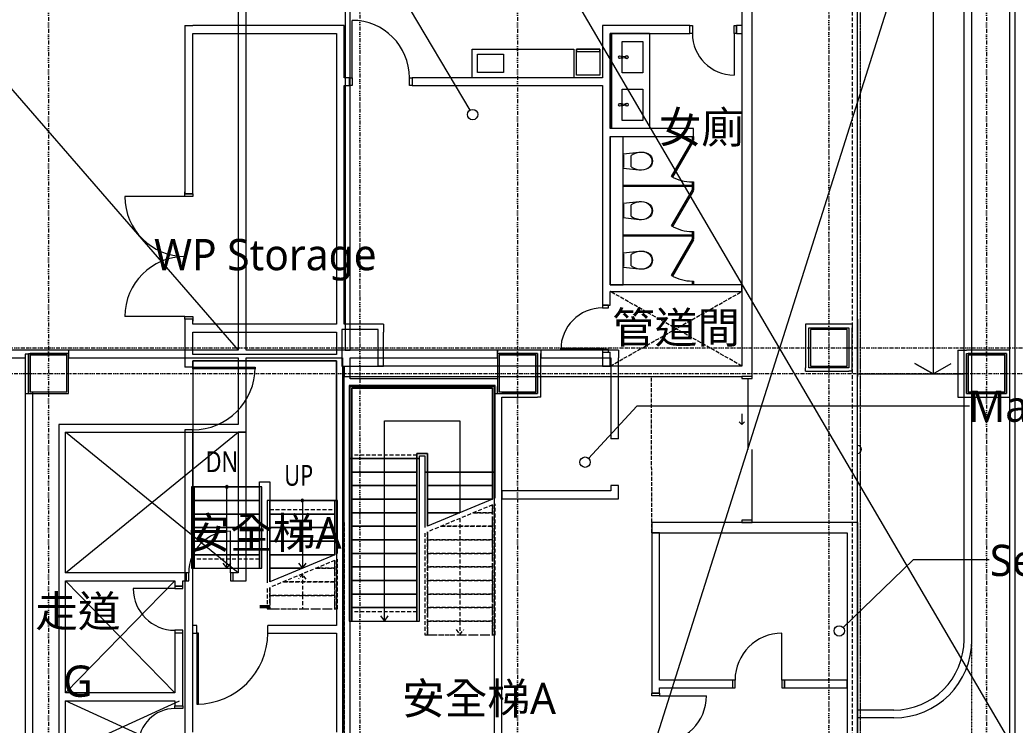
# Model space of a CAD drawing. Extents: x -168053 to 290600, y -560063 to 131745.
# Drawn here: x 243050 to 262150, y 68258 to 81783 of the extents above; entities that cross this region are included whole.
import ezdxf
from ezdxf.enums import TextEntityAlignment as Align

# ---------------------------------------------------------------- set-up
doc = ezdxf.new("R2010")
doc.units = 0
doc.header["$LTSCALE"] = 250
for name, pattern in [('H12PL1$0$DOTK1', [0.01, 0.005, -0.005]), ('H12PL1$0$HIDDEN', [0.4, 0.3, -0.1]), ('H12PL1$0$HIDDENK1', [0.0334, 0.0167, -0.0167]), ('H12PL1$0$JJP_三點線', [0.9, 0.3, -0.15, 0, -0.15, 0, -0.15, 0, -0.15]), ('H12PL1$0$JJP_虛線(退縮線、投影線、地下室範圍、非屬本工程、圖面分區)', [0.45, 0.3, -0.15]), ('H12PL1$0$虛線', [0.846667, 0.423333, -0.423333]), ('H12PL25$0$JJP_三點線', [0.9, 0.3, -0.15, 0, -0.15, 0, -0.15, 0, -0.15]), ('H12PL25$0$JJP_虛線(退縮線、投影線、地下室範圍、非屬本工程、圖面分區)', [0.45, 0.3, -0.15]), ('H12PL25$0$虛線', [0.846667, 0.423333, -0.423333])]:
    doc.linetypes.add(name, pattern=pattern)
for name, color, linetype in [('H12PL1$0$A-OBJE-2D', 252, 'Continuous'), ('H12PL1$0$A-OBJE-TOIL.3D', 252, 'Continuous'), ('H12PL1$0$A-STRS', 252, 'Continuous'), ('H12PL1$0$A-TEXT', 252, 'Continuous'), ('H12PL1$0$A-WALL-EX', 252, 'Continuous'), ('H12PL1$0$A-WALL-IN', 252, 'Continuous'), ('H12PL1$0$A-ZONE', 252, 'Continuous'), ('H12PL1$0$Door', 252, 'Continuous'), ('H12PL1$0$L10_14_KABE1', 252, 'Continuous'), ('H12PL1$0$L10_14_KAIDAN', 252, 'Continuous'), ('H12PL1$0$L10_14_SITE', 252, 'Continuous'), ('H12PL1$0$L10_14_SUGATA4', 252, 'Continuous'), ('H12PL1$0$L10_14_SUGATAD', 252, 'Continuous'), ('H12PL1$0$S-COL', 252, 'Continuous'), ('H12PL1$0$S-GRID', 252, 'Continuous'), ('H12PL1$0$S-SLAB-SHOW', 252, 'Continuous'), ('H12PL25$0$A-OBJE-2D', 252, 'Continuous'), ('H12PL25$0$A-STRS', 252, 'Continuous'), ('H12PL25$0$A-WALL-EX', 252, 'Continuous'), ('H12PL25$0$A-WALL-IN', 252, 'Continuous'), ('H12PL25$0$A-WINDOW', 252, 'Continuous'), ('H12PL25$0$A-ZONE', 252, 'Continuous'), ('H12PL25$0$Door', 252, 'Continuous'), ('H12PL25$0$S-COL', 252, 'Continuous'), ('H12PL25$0$S-GRID', 252, 'Continuous')]:
    doc.layers.add(name, color=color, linetype=linetype)
doc.styles.add('H12PL1$0$Standard', font='', dxfattribs={"width": 0.8})
doc.styles.add('H12PL25$0$Standard', font='', dxfattribs={"width": 0.8})
doc.styles.get('H12PL1$0$Standard').set_extended_font_data('Microsoft JhengHei')
doc.styles.get('H12PL25$0$Standard').set_extended_font_data('Microsoft JhengHei')

# ---------------------------------------------------------------- blocks, each defined once
blk = doc.blocks.new('H12PL25')
at = {"layer": 'H12PL25$0$A-OBJE-2D', "lineweight": 0}
for p, q in [((234900, 89650), (247240, 75450)), ((262050, 67950), (249390, 89550)), ((262050, 89450), (252865, 60450)), ((243925, 71175), (247240, 73875)), ((247240, 71175), (243925, 73875)), ((243925, 68875), (246025, 71025)), ((246025, 68875), (243925, 71025)), ((243925, 67725), (246110, 68725)), ((246110, 67725), (243925, 68725))]:
    blk.add_line(p, q, dxfattribs=at)
at = {"layer": 'H12PL25$0$A-STRS', "lineweight": 0}
for p, q in [((252170, 74770), (249370, 74770)), ((249370, 74770), (249370, 73370)), ((249420, 73370), (249420, 74720)), ((249420, 74720), (252120, 74720)), ((252120, 74720), (249420, 74720)), ((249420, 74720), (249420, 73437.66)), ((252120, 74720), (249420, 74720)), ((249420, 74720), (249420, 73370)), ((252120, 74720), (252120, 73110)), ((252120, 73110), (252120, 74720)), ((252120, 73110), (252120, 74720)), ((252170, 73110), (252170, 74770)), ((250045, 73370), (250045, 74095)), ((250045, 74095), (251495, 74095)), ((251495, 74095), (251495, 73110)), ((249420, 73370), (249370, 73370)), ((249370, 73370), (249370, 70250)), ((249370, 73370), (249420, 73370)), ((249420, 73437.66), (249420, 73370)), ((249420, 70250), (249420, 73370)), ((249420, 73370), (249420, 70250)), ((249420, 73370), (250670, 73370)), ((249420, 73370), (250670, 73370)), ((249420, 73370), (250670, 73370)), ((250670, 73370), (249420, 73370)), ((249420, 73370), (249420, 73110)), ((249420, 73370), (250670, 73370)), ((250045, 70510), (250045, 73370)), ((250870, 73470), (250670, 73470)), ((250670, 73470), (250670, 73370)), ((250670, 73437.66), (250670, 73470)), ((250670, 73470), (250870, 73470)), ((250670, 73370), (250670, 73470)), ((250670, 73470), (250870, 73470)), ((250670, 73370), (250670, 73437.66)), ((250720, 73370), (250670, 73370)), ((250670, 73370), (250670, 70250)), ((250670, 73370), (250720, 73370)), ((250670, 70250), (250670, 73370)), ((250670, 73110), (250670, 73370)), ((250720, 73370), (250720, 73420)), ((250720, 73420), (250820, 73420)), ((250720, 70250), (250720, 73370)), ((250820, 73420), (250820, 73110)), ((250870, 73110), (250870, 73470)), ((250870, 73470), (250870, 73110)), ((250870, 73470), (250870, 73110)), ((249420, 73110), (250670, 73110)), ((250670, 73110), (249420, 73110)), ((249420, 73110), (249420, 72850)), ((249420, 73110), (250670, 73110)), ((250670, 72850), (250670, 73110)), ((250820, 73110), (250870, 73110)), ((250820, 73110), (250820, 72049.2)), ((250870, 73110), (250820, 73110)), ((250870, 72070), (250870, 73110)), ((250870, 73110), (250870, 72070)), ((252120, 73110), (250870, 73110)), ((252120, 73110), (250870, 73110)), ((250870, 73110), (252120, 73110)), ((252120, 73110), (250870, 73110)), ((250870, 73110), (250870, 72850)), ((251495, 73110), (251495, 72330)), ((252120, 73110), (252170, 73110)), ((252120, 73110), (252120, 72590)), ((252170, 73110), (252120, 73110)), ((252120, 72590), (252120, 73110)), ((252120, 72850), (252120, 73110)), ((252170, 72610.8), (252170, 73110)), ((249420, 72850), (250670, 72850)), ((250670, 72850), (249420, 72850)), ((249420, 72850), (249420, 72590)), ((249420, 72850), (250670, 72850)), ((250670, 72590), (250670, 72850)), ((252120, 72850), (250870, 72850)), ((250870, 72850), (252120, 72850)), ((252120, 72850), (250870, 72850)), ((250870, 72850), (250870, 72590)), ((252120, 72590), (252120, 72850)), ((249420, 72590), (250670, 72590)), ((250670, 72590), (249420, 72590)), ((249420, 72590), (249420, 72330)), ((249420, 72590), (250670, 72590)), ((250670, 72330), (250670, 72590)), ((252120, 72590), (250870, 72590)), ((250870, 72590), (252120, 72590)), ((252120, 72590), (250870, 72590)), ((250870, 72590), (250870, 72330)), ((252120, 72590), (250870, 72070)), ((249420, 72330), (250670, 72330)), ((250670, 72330), (249420, 72330)), ((249420, 72330), (249420, 72070)), ((249420, 72330), (250670, 72330)), ((250670, 72070), (250670, 72330)), ((251495, 72330), (250870, 72330)), ((250870, 72330), (251495, 72330)), ((251495, 72330), (250870, 72330)), ((250870, 72330), (250870, 72070)), ((249420, 72070), (250670, 72070)), ((250670, 72070), (249420, 72070)), ((249420, 72070), (249420, 71810)), ((249420, 72070), (250670, 72070)), ((250670, 71810), (250670, 72070)), ((249420, 71810), (250670, 71810)), ((250670, 71810), (249420, 71810)), ((249420, 71810), (249420, 71550)), ((249420, 71810), (250670, 71810)), ((250670, 71550), (250670, 71810)), ((249420, 71550), (250670, 71550)), ((250670, 71550), (249420, 71550)), ((249420, 71550), (249420, 71290)), ((249420, 71550), (250670, 71550)), ((250670, 71290), (250670, 71550)), ((249420, 71290), (250670, 71290)), ((250670, 71290), (249420, 71290)), ((249420, 71290), (249420, 71030)), ((249420, 71290), (250670, 71290)), ((250670, 71030), (250670, 71290)), ((249420, 71030), (250670, 71030)), ((250670, 71030), (249420, 71030)), ((249420, 71030), (249420, 70770)), ((249420, 71030), (250670, 71030)), ((250670, 70770), (250670, 71030)), ((249420, 70770), (250670, 70770)), ((250670, 70770), (249420, 70770)), ((249420, 70770), (249420, 70510)), ((249420, 70770), (250670, 70770)), ((250670, 70510), (250670, 70770)), ((249420, 70510), (250670, 70510)), ((250670, 70510), (249420, 70510)), ((249420, 70510), (249420, 70250)), ((249420, 70510), (250670, 70510)), ((250045, 70250), (250045, 70510)), ((250670, 70250), (250670, 70510)), ((249970, 70350), (250045, 70250)), ((250045, 70250), (250120, 70350)), ((249370, 70250), (249420, 70250)), ((249420, 70250), (250670, 70250)), ((249420, 70250), (250670, 70250)), ((250670, 70250), (250720, 70250))]:
    blk.add_line(p, q, dxfattribs=at)
at = {"layer": 'H12PL25$0$A-STRS', "linetype": 'H12PL25$0$JJP_虛線(退縮線、投影線、地下室範圍、非屬本工程、圖面分區)', "lineweight": 0}
for p, q in [((250670, 73437.66), (249420, 73437.66)), ((252120, 73110), (250870, 73110)), ((252120, 72481.69), (250870, 71961.69)), ((252120, 72481.69), (252120, 69990)), ((252120, 72330), (252120, 72481.69)), ((252170, 69990), (252170, 72502.49)), ((251495, 72221.69), (251495, 70250)), ((252120, 72330), (251755.36, 72330)), ((251755.36, 72330), (252120, 72330)), ((252120, 72330), (251755.36, 72330)), ((252120, 72070), (252120, 72330)), ((252120, 72070), (251130.36, 72070)), ((251130.36, 72070), (252120, 72070)), ((252120, 72070), (251130.36, 72070)), ((252120, 71810), (252120, 72070)), ((250820, 71940.89), (250820, 69990)), ((250870, 69990), (250870, 71961.69)), ((250870, 71961.69), (250870, 71810)), ((252120, 71810), (250870, 71810)), ((250870, 71810), (252120, 71810)), ((252120, 71810), (250870, 71810)), ((250870, 71810), (250870, 71550)), ((252120, 71550), (252120, 71810)), ((252120, 71550), (250870, 71550)), ((250870, 71550), (252120, 71550)), ((252120, 71550), (250870, 71550)), ((250870, 71550), (250870, 71290)), ((252120, 71290), (252120, 71550)), ((252120, 71290), (250870, 71290)), ((250870, 71290), (252120, 71290)), ((252120, 71290), (250870, 71290)), ((250870, 71290), (250870, 71030)), ((252120, 71030), (252120, 71290)), ((252120, 71030), (250870, 71030)), ((250870, 71030), (252120, 71030)), ((252120, 71030), (250870, 71030)), ((250870, 71030), (250870, 70770)), ((252120, 70770), (252120, 71030)), ((252120, 70770), (250870, 70770)), ((250870, 70770), (252120, 70770)), ((252120, 70770), (250870, 70770)), ((250870, 70770), (250870, 70510)), ((252120, 70510), (252120, 70770)), ((252120, 70510), (250870, 70510)), ((250870, 70510), (252120, 70510)), ((252120, 70510), (250870, 70510)), ((250870, 70510), (250870, 70250)), ((252120, 70250), (252120, 70510)), ((250670, 70429.09), (249420, 70429.09)), ((252120, 70250), (250870, 70250)), ((250870, 70250), (252120, 70250)), ((252120, 70250), (250870, 70250)), ((250870, 70250), (250870, 69990)), ((251495, 70250), (251495, 69990)), ((252120, 69990), (252120, 70250)), ((250820, 69990), (250870, 69990)), ((250870, 69990), (252120, 69990)), ((251420, 70090), (251495, 69990)), ((251495, 69990), (251570, 70090)), ((252120, 69990), (252170, 69990))]:
    blk.add_line(p, q, dxfattribs=at)
at = {"layer": 'H12PL25$0$A-STRS', "linetype": 'H12PL25$0$虛線', "lineweight": 0}
for p, q in [((252120, 69990), (252120, 72481.69)), ((250870, 71961.69), (250870, 69990)), ((250870, 69990), (252120, 69990))]:
    blk.add_line(p, q, dxfattribs=at)
at = {"layer": 'H12PL25$0$A-WALL-EX', "lineweight": 0, "flags": 128}
for points in [[(243985, 75450), (243150, 75450)], [(243985, 75450), (243985, 75385)], [(243215, 75385), (243985, 75385)], [(243215, 75385), (243250, 75385)], [(243215, 75385), (243215, 74615)], [(243950, 75385), (243250, 75385)], [(243985, 75385), (243950, 75385)], [(243985, 74650), (243985, 75385)], [(243215, 74615), (243250, 74615)], [(243250, 74615), (243985, 74615)], [(243985, 74615), (243985, 74650)]]:
    blk.add_lwpolyline(points, dxfattribs=at)
at = {"layer": 'H12PL25$0$A-WALL-IN', "lineweight": 0}
for p, q in [((254540, 73750), (254390, 73750)), ((254540, 72850), (254390, 72850)), ((246240, 71025), (246240, 71175)), ((247140, 71025), (247140, 71175)), ((246025, 70925), (246175, 70925)), ((246025, 70025), (246175, 70025)), ((246025, 68625), (246175, 68625))]:
    blk.add_line(p, q, dxfattribs=at)
at = {"layer": 'H12PL25$0$A-WALL-IN', "lineweight": 0, "flags": 128}
for points in [[(249290, 89550), (249290, 75450)], [(249390, 75450), (249390, 89550)], [(247390, 75450), (247390, 87700)], [(247240, 87550), (247240, 75450)], [(243150, 75450), (234900, 75450)], [(247240, 75450), (243985, 75450)], [(243985, 75450), (243985, 75300)], [(252215, 75450), (247390, 75450)], [(249290, 75450), (249390, 75450)], [(253050, 75450), (252215, 75450)], [(252215, 75450), (252215, 75385)], [(252215, 75300), (252215, 75450)], [(254540, 75450), (253050, 75450)], [(253050, 75450), (253050, 75300)], [(253050, 75450), (253050, 75385)], [(254540, 75450), (254540, 75300)], [(261050, 75450), (261215, 75450)], [(261050, 75450), (261050, 74550)], [(261985, 75450), (261215, 75450)], [(262050, 75450), (261985, 75450)], [(262050, 74615), (262050, 75450)], [(235550, 75300), (243150, 75300)], [(243150, 75375), (243150, 50025)], [(243300, 75375), (243150, 75375)], [(243150, 75300), (243150, 74615)], [(243215, 74615), (243215, 75385)], [(243300, 75350), (243300, 75375)], [(243985, 75300), (247240, 75300)], [(247240, 75300), (247240, 74025)], [(247390, 74025), (247390, 75300)], [(247390, 75300), (249240, 75300)], [(249240, 75300), (249240, 66375)], [(249390, 74900), (249390, 75300)], [(249390, 75300), (252215, 75300)], [(252215, 75385), (252985, 75385)], [(252215, 75385), (252250, 75385)], [(252215, 75385), (252215, 74615)], [(252950, 75385), (252250, 75385)], [(252985, 75385), (252950, 75385)], [(252985, 75385), (252985, 74615)], [(252985, 74650), (252985, 75385)], [(253050, 74550), (253050, 75385)], [(253050, 75300), (254390, 75300)], [(254390, 75300), (254390, 73750)], [(254540, 73750), (254540, 75300)], [(261215, 74615), (261215, 75385)], [(261215, 75385), (261985, 75385)], [(261215, 75385), (261250, 75385)], [(261215, 75385), (261215, 74615)], [(261950, 75385), (261250, 75385)], [(261985, 75385), (261950, 75385)], [(261985, 75385), (261985, 74615)], [(261985, 74650), (261985, 75385)], [(252215, 74900), (249390, 74900)], [(252215, 74900), (252215, 74750)], [(249390, 74750), (252150, 74750)], [(249390, 67725), (249390, 74750)], [(252150, 74750), (252150, 74615)], [(252215, 74615), (252215, 74750)], [(243150, 74615), (243215, 74615)], [(243300, 63375), (243300, 74650)], [(252150, 74615), (252215, 74615)], [(252150, 74615), (252300, 74615)], [(252150, 74615), (252150, 67725)], [(252215, 74615), (252250, 74615)], [(252250, 74615), (252985, 74615)], [(252985, 74615), (252300, 74615)], [(252300, 74550), (252985, 74550)], [(252300, 66375), (252300, 74550)], [(252985, 74615), (252985, 74650)], [(253050, 74550), (252985, 74550)], [(261050, 74550), (261215, 74550)], [(261985, 74615), (261215, 74615)], [(261215, 74615), (261250, 74615)], [(261215, 74550), (262050, 74550)], [(261250, 74615), (261985, 74615)], [(261985, 74615), (261985, 74650)], [(262050, 74550), (262050, 74615)], [(243800, 74025), (243800, 73875)], [(247240, 74025), (243800, 74025)], [(247390, 73875), (247390, 74025)], [(243800, 73875), (243800, 63375)], [(243925, 71175), (243925, 73875)], [(243925, 73875), (247390, 73875)], [(247390, 73875), (247240, 73875)], [(247240, 73875), (247240, 71175)], [(247390, 71175), (247390, 73875)], [(254390, 72850), (254390, 72750)], [(254540, 72750), (254540, 72850)], [(254390, 72750), (252300, 72750)], [(252300, 72750), (252300, 72600)], [(252300, 72600), (254540, 72600)], [(254540, 72600), (254540, 72750)], [(246240, 71175), (243925, 71175)], [(247240, 71175), (247140, 71175)], [(247390, 71025), (247390, 71175)], [(243925, 68875), (243925, 71025)], [(243925, 71025), (246025, 71025)], [(246025, 71025), (246025, 70925)], [(246175, 70925), (246175, 71025)], [(246175, 71025), (246240, 71025)], [(247140, 71025), (247390, 71025)], [(246025, 70025), (246025, 68875)], [(246175, 68625), (246175, 70025)], [(246025, 68875), (243925, 68875)], [(243925, 68725), (246025, 68725)], [(243925, 67725), (243925, 68725)], [(246025, 68725), (246025, 68625)]]:
    blk.add_lwpolyline(points, dxfattribs=at)
at = {"layer": 'H12PL25$0$A-WINDOW', "lineweight": 0, "flags": 128}
for points in [[(262150, 57000), (262150, 58500), (262150, 60000), (262150, 61500), (262150, 63000), (262150, 64500), (262150, 66000), (262150, 67500), (262150, 69000), (262150, 70500), (262150, 72000), (262150, 73500), (262150, 75000), (262150, 76500), (262150, 78000), (262150, 79500), (262150, 81000), (262150, 82500), (262150, 84000), (262150, 85500), (262150, 87000), (262150, 88500), (262150, 90000), (262150, 90550)], [(262050, 57000), (262050, 58500), (262050, 60000), (262050, 61500), (262050, 63000), (262050, 64500), (262050, 66000), (262050, 67500), (262050, 69000), (262050, 70500), (262050, 72000), (262050, 73500), (262050, 75000), (262050, 76500), (262050, 78000), (262050, 79500), (262050, 81000), (262050, 82500), (262050, 84000), (262050, 85500), (262050, 87000), (262050, 88500), (262050, 90000), (262050, 90450)]]:
    blk.add_lwpolyline(points, dxfattribs=at)
at = {"layer": 'H12PL25$0$Door', "lineweight": 0}
for p, q in [((254540, 73750), (254390, 73750)), ((254540, 72850), (254390, 72850)), ((247090, 71175), (247090, 71975)), ((246290, 71175), (246240, 71175)), ((246240, 71175), (246240, 71025)), ((246240, 71025), (246240, 71175)), ((246240, 71025), (246240, 71175)), ((246290, 71025), (246290, 71175)), ((247140, 71175), (247090, 71175)), ((247090, 71175), (247090, 71025)), ((247140, 71025), (247140, 71175)), ((247140, 71025), (247140, 71175)), ((247140, 71025), (247140, 71175)), ((246025, 70875), (245225, 70875)), ((246025, 70925), (246025, 70875)), ((246175, 70925), (246025, 70925)), ((246025, 70925), (246175, 70925)), ((246025, 70925), (246175, 70925)), ((246025, 70875), (246175, 70875)), ((246175, 70875), (246175, 70925)), ((246240, 71025), (246290, 71025)), ((247090, 71025), (247140, 71025)), ((246175, 70075), (246025, 70075)), ((246025, 70075), (246025, 70025)), ((246025, 70025), (246175, 70025)), ((246025, 70025), (246175, 70025)), ((246025, 70025), (246175, 70025)), ((246175, 70025), (246175, 70075)), ((246025, 68575), (246025, 68625)), ((246025, 68625), (246175, 68625)), ((246025, 68625), (246175, 68625)), ((246025, 68625), (246175, 68625)), ((246175, 68575), (246025, 68575)), ((246175, 68625), (246175, 68575))]:
    blk.add_line(p, q, dxfattribs=at)
for centre, radius, start, end in [((247090, 71175), 800, 90, 180), ((246025, 70875), 800, 180, 270), ((246025, 67875), 700, 90, 180)]:
    blk.add_arc(centre, radius, start, end, dxfattribs=at)
at = {"layer": 'H12PL25$0$S-COL', "lineweight": 0, "flags": 128}
for points in [[(243250, 74650), (243950, 74650), (243950, 75350), (243250, 75350)], [(252250, 74650), (252950, 74650), (252950, 75350), (252250, 75350)], [(261250, 74650), (261950, 74650), (261950, 75350), (261250, 75350)]]:
    blk.add_lwpolyline(points, close=True, dxfattribs=at)
at = {"layer": 'H12PL25$0$S-GRID', "linetype": 'H12PL25$0$JJP_三點線', "lineweight": 0}
for p, q in [((243600, 128250), (243600, -28000)), ((252600, 128250), (252600, -28000)), ((261600, 128250), (261600, -28000)), ((-29000, 75000), (289600, 75000))]:
    blk.add_line(p, q, dxfattribs=at)
at = {"layer": 'H12PL25$0$A-ZONE', "style": 'H12PL25$0$Standard'}
blk.add_text('安全梯A', height=600, dxfattribs=at).set_placement((251861.84, 69067.78), align=Align.TOP_CENTER)
blk = doc.blocks.new('H12PL1')
at = {"layer": 'H12PL1$0$A-OBJE-2D', "linetype": 'H12PL1$0$HIDDEN', "lineweight": 0}
for p, q in [((257405, 74650), (259930, 76080)), ((259930, 74650), (257405, 76080))]:
    blk.add_line(p, q, dxfattribs=at)
at = {"layer": 'H12PL1$0$A-OBJE-2D', "lineweight": 0}
for points in [[(256705, 80730), (256705, 80180), (254755, 80180), (254755, 80730)], [(255355, 80630), (255355, 80280), (254855, 80280), (254855, 80630)], [(256755, 80230), (256755, 80730), (257205, 80730), (257205, 80230)], [(256755, 80730), (256755, 80680), (257205, 80680), (257205, 80730)]]:
    blk.add_lwpolyline(points, close=True, dxfattribs=at)
at = {"layer": 'H12PL1$0$A-OBJE-2D', "linetype": 'H12PL1$0$HIDDEN', "lineweight": 0}
for points in [[(258200, 71450), (258197.44, 74450)], [(252300, 71650), (252300, 63375)]]:
    blk.add_lwpolyline(points, dxfattribs=at)
at = {"layer": 'H12PL1$0$A-OBJE-TOIL.3D', "lineweight": 0}
for p, q in [((257405, 81030), (257405, 79205)), ((258155, 81030), (257405, 81030)), ((257425, 81030), (257425, 79205)), ((258155, 81030), (258155, 79205)), ((257630, 80273.75), (257630, 80873.75)), ((257630, 80873.75), (258030, 80873.75)), ((258030, 80873.75), (258030, 80273.75)), ((257629.78, 80587.35), (257614.91, 80587.35)), ((257614.91, 80587.35), (257614.91, 80560.15)), ((257614.91, 80560.15), (257629.78, 80560.15)), ((258030, 80273.75), (257630, 80273.75)), ((257630, 79361.25), (257630, 79961.25)), ((257630, 79961.25), (258030, 79961.25)), ((258030, 79961.25), (258030, 79361.25)), ((257629.78, 79674.85), (257614.91, 79674.85)), ((257614.91, 79674.85), (257614.91, 79647.65)), ((257614.91, 79647.65), (257629.78, 79647.65)), ((258030, 79361.25), (257630, 79361.25)), ((258155, 79205), (257405, 79205)), ((257806.41, 78580), (257806.41, 78688.94)), ((257806.41, 78471.06), (257806.41, 78580)), ((258980, 78105), (258980, 78180)), ((258980, 78180), (259005, 78180)), ((259005, 78180), (259005, 78105)), ((258980, 78030), (258980, 78105)), ((259005, 78030), (258980, 78030)), ((259005, 78105), (259005, 78030)), ((257806.41, 77630), (257806.41, 77738.94)), ((257806.41, 77521.06), (257806.41, 77630)), ((258980, 77155), (258980, 77230)), ((258980, 77230), (259005, 77230)), ((259005, 77230), (259005, 77155)), ((258980, 77080), (258980, 77155)), ((259005, 77080), (258980, 77080)), ((259005, 77155), (259005, 77080)), ((257806.41, 76680), (257806.41, 76788.94)), ((257806.41, 76571.06), (257806.41, 76680))]:
    blk.add_line(p, q, dxfattribs=at)
at = {"layer": 'H12PL1$0$A-OBJE-TOIL.3D', "lineweight": 0, "flags": 128}
for points in [[(257590, 80598.75), (257631.95, 80594.75, -0.12101958), (257641.47, 80591.48), (257694.4, 80584.85, -0.88256628), (257694.4, 80562.65), (257641.47, 80556.02, -0.12101958), (257631.95, 80552.75), (257590, 80548.75, -1)], [(257590, 79686.25), (257631.95, 79682.25, -0.12101958), (257641.47, 79678.98), (257694.4, 79672.35, -0.88256628), (257694.4, 79650.15), (257641.47, 79643.52, -0.12101958), (257631.95, 79640.25), (257590, 79636.25, -1)]]:
    blk.add_lwpolyline(points, format="xyb", close=True, dxfattribs=at)
for points in [[(257405, 79055), (257655, 79055)], [(257405, 79055), (257405, 76205)], [(257655, 76205), (257655, 79055)], [(257405, 76205), (257655, 76205)]]:
    blk.add_lwpolyline(points, dxfattribs=at)
for points in [[(259001.65, 78967.5), (258601.65, 78274.68), (258580, 78287.18), (258980, 78980)], [(259005, 78980), (258980, 78980), (258980, 79055), (259005, 79055)], [(258051.75, 78749.42), (258095.28, 78737.02), (258136.35, 78718), (258168.89, 78692.4), (258193.85, 78659.36), (258209.56, 78621.05), (258215, 78580), (258209.56, 78538.95), (258193.85, 78500.64), (258168.89, 78467.6), (258136.35, 78442), (258095.28, 78422.98), (258051.75, 78410.58), (258006.82, 78405.09), (257961.59, 78406.65), (257655, 78439.03), (257655, 78720.97), (257961.59, 78753.35), (258006.82, 78754.91)], [(257655, 78457), (257655, 78703), (257660, 78703), (257660, 78457)], [(257655, 78092.5), (257655, 78117.5), (258980, 78117.5), (258980, 78092.5)], [(259001.65, 78017.5), (258601.65, 77324.68), (258580, 77337.18), (258980, 78030)], [(258051.75, 77799.42), (258095.28, 77787.02), (258136.35, 77768), (258168.89, 77742.4), (258193.85, 77709.36), (258209.56, 77671.05), (258215, 77630), (258209.56, 77588.95), (258193.85, 77550.64), (258168.89, 77517.6), (258136.35, 77492), (258095.28, 77472.98), (258051.75, 77460.58), (258006.82, 77455.09), (257961.59, 77456.65), (257655, 77489.03), (257655, 77770.97), (257961.59, 77803.35), (258006.82, 77804.91)], [(257655, 77507), (257655, 77753), (257660, 77753), (257660, 77507)], [(257655, 77142.5), (257655, 77167.5), (258980, 77167.5), (258980, 77142.5)], [(259001.65, 77067.5), (258601.65, 76374.68), (258580, 76387.18), (258980, 77080)], [(258051.75, 76849.42), (258095.28, 76837.02), (258136.35, 76818), (258168.89, 76792.4), (258193.85, 76759.36), (258209.56, 76721.05), (258215, 76680), (258209.56, 76638.95), (258193.85, 76600.64), (258168.89, 76567.6), (258136.35, 76542), (258095.28, 76522.98), (258051.75, 76510.58), (258006.82, 76505.09), (257961.59, 76506.65), (257655, 76539.03), (257655, 76820.97), (257961.59, 76853.35), (258006.82, 76854.91)], [(257655, 76557), (257655, 76803), (257660, 76803), (257660, 76557)], [(259005, 76205), (258980, 76205), (258980, 76280), (259005, 76280)]]:
    blk.add_lwpolyline(points, close=True, dxfattribs=at)
at = {"layer": 'H12PL1$0$A-OBJE-TOIL.3D', "lineweight": 0}
for centre in [(257719.59, 80573.75), (257719.59, 79661.25)]:
    blk.add_circle(centre, 30, dxfattribs=at)
for centre, radius, start, end in [((257629.78, 80573.75), 13.6, 270, 90), ((257630.05, 80573.75), 21.09, 302.771025, 57.228975), ((257629.78, 79661.25), 13.6, 270, 90), ((257630.05, 79661.25), 21.09, 302.771025, 57.228975), ((258980, 78980), 800, 240, 270), ((258980, 78030), 800, 240, 270), ((258980, 77080), 800, 240, 270)]:
    blk.add_arc(centre, radius, start, end, dxfattribs=at)
for centre, major_axis, start_param, end_param in [((257994.44, 78321.9), (0, 425.25), 6.25956949, 6.81259004), ((258015.77, 78490.54), (0, 256.9), 5.43832798, 6.33891654), ((258086.16, 78579.19), (0, 138.52), 4.71824972, 5.3448935), ((258086.16, 78580.81), (0, 138.52), 4.07988434, 4.70652811), ((257994.44, 78838.1), (0, 425.25), 2.61219022, 3.16521078), ((258015.77, 78669.46), (0, 256.9), 3.08586522, 3.98645378), ((257994.44, 77371.9), (0, 425.25), 6.25956949, 6.81259004), ((258015.77, 77540.54), (0, 256.9), 5.43832798, 6.33891654), ((258015.77, 77719.46), (0, 256.9), 3.08586522, 3.98645378), ((258086.16, 77629.19), (0, 138.52), 4.71824972, 5.3448935), ((258086.16, 77630.81), (0, 138.52), 4.07988434, 4.70652811), ((257994.44, 77888.1), (0, 425.25), 2.61219022, 3.16521078), ((257994.44, 76421.9), (0, 425.25), 6.25956949, 6.81259004), ((258015.77, 76590.54), (0, 256.9), 5.43832798, 6.33891654), ((258015.77, 76769.46), (0, 256.9), 3.08586522, 3.98645378), ((258086.16, 76679.19), (0, 138.52), 4.71824972, 5.3448935), ((258086.16, 76680.81), (0, 138.52), 4.07988434, 4.70652811), ((257994.44, 76938.1), (0, 425.25), 2.61219022, 3.16521078)]:
    blk.add_ellipse(centre, major_axis=major_axis, ratio=0.87554585, start_param=start_param, end_param=end_param, dxfattribs=at)
at = {"layer": 'H12PL1$0$A-STRS', "lineweight": 0}
for p, q in [((249420, 72330), (249370, 72330)), ((249370, 72330), (249370, 70770)), ((249420, 70770), (249420, 72330)), ((250670, 72330), (249420, 72330)), ((249420, 72330), (249420, 70770)), ((250670, 72330), (249420, 72330)), ((249420, 72330), (249420, 72070)), ((250045, 72070), (250045, 72330)), ((250720, 72330), (250670, 72330)), ((250670, 72330), (250670, 70770)), ((250670, 70770), (250670, 72330)), ((250670, 72070), (250670, 72330)), ((250720, 70770), (250720, 72330)), ((249420, 72070), (250670, 72070)), ((250670, 72070), (249420, 72070)), ((249420, 72070), (249420, 71810)), ((249420, 72070), (250670, 72070)), ((250045, 71030), (250045, 72070)), ((250670, 71810), (250670, 72070)), ((250820, 72070), (250820, 70489.2)), ((250870, 72070), (250820, 72070)), ((250870, 70510), (250870, 72070)), ((250870, 72070), (250870, 70510)), ((252120, 72070), (250870, 72070)), ((252120, 72070), (250870, 72070)), ((250870, 72070), (250870, 71810)), ((251495, 72070), (251495, 71810)), ((252120, 72070), (252120, 71030)), ((252170, 72070), (252120, 72070)), ((252120, 71030), (252120, 72070)), ((252120, 71810), (252120, 72070)), ((252170, 71050.8), (252170, 72070)), ((249420, 71810), (250670, 71810)), ((250670, 71810), (249420, 71810)), ((249420, 71810), (249420, 71550)), ((249420, 71810), (250670, 71810)), ((250670, 71550), (250670, 71810)), ((252120, 71810), (250870, 71810)), ((250870, 71810), (252120, 71810)), ((252120, 71810), (250870, 71810)), ((250870, 71810), (250870, 71550)), ((251495, 71810), (251495, 70770)), ((252120, 71550), (252120, 71810)), ((249420, 71550), (250670, 71550)), ((250670, 71550), (249420, 71550)), ((249420, 71550), (249420, 71290)), ((249420, 71550), (250670, 71550)), ((250670, 71290), (250670, 71550)), ((252120, 71550), (250870, 71550)), ((250870, 71550), (252120, 71550)), ((252120, 71550), (250870, 71550)), ((250870, 71550), (250870, 71290)), ((252120, 71290), (252120, 71550)), ((249420, 71290), (250670, 71290)), ((250670, 71290), (249420, 71290)), ((249420, 71290), (249420, 71030)), ((249420, 71290), (250670, 71290)), ((250670, 71030), (250670, 71290)), ((252120, 71290), (250870, 71290)), ((250870, 71290), (252120, 71290)), ((252120, 71290), (250870, 71290)), ((250870, 71290), (250870, 71030)), ((252120, 71030), (252120, 71290)), ((249420, 71030), (250670, 71030)), ((250670, 71030), (249420, 71030)), ((249420, 71030), (249420, 70770)), ((249420, 71030), (250670, 71030)), ((249970, 70870), (250045, 70770)), ((250045, 70770), (250045, 71030)), ((250045, 70770), (250120, 70870)), ((250670, 70770), (250670, 71030)), ((252120, 71030), (250870, 71030)), ((250870, 71030), (252120, 71030)), ((252120, 71030), (250870, 71030)), ((250870, 71030), (250870, 70770)), ((252120, 71030), (250870, 70510)), ((251420, 70870), (251495, 70770)), ((251495, 70770), (251570, 70870)), ((249370, 70770), (249420, 70770)), ((249420, 70770), (250670, 70770)), ((249420, 70770), (250670, 70770)), ((250670, 70770), (250720, 70770)), ((251495, 70770), (250870, 70770)), ((250870, 70770), (251495, 70770)), ((251495, 70770), (250870, 70770)), ((250870, 70770), (250870, 70510))]:
    blk.add_line(p, q, dxfattribs=at)
at = {"layer": 'H12PL1$0$A-STRS', "linetype": 'H12PL1$0$JJP_虛線(退縮線、投影線、地下室範圍、非屬本工程、圖面分區)', "lineweight": 0}
for p, q in [((250870, 71896.47), (252120, 71896.47)), ((250670, 70942.05), (249420, 70942.05)), ((252120, 70921.69), (250870, 70401.69)), ((252120, 70921.69), (252120, 69990)), ((252120, 70770), (252120, 70921.69)), ((252170, 69990), (252170, 70942.49)), ((252120, 70770), (251755.36, 70770)), ((251755.36, 70770), (252120, 70770)), ((252120, 70770), (251755.36, 70770)), ((252120, 70510), (252120, 70770)), ((252120, 70510), (251130.36, 70510)), ((251130.36, 70510), (252120, 70510)), ((252120, 70510), (251130.36, 70510)), ((251495, 70661.69), (251420, 70561.69)), ((251495, 70661.69), (251495, 70250)), ((251570, 70561.69), (251495, 70661.69)), ((252120, 70250), (252120, 70510)), ((250820, 70380.89), (250820, 69990)), ((250870, 69990), (250870, 70401.69)), ((250870, 70401.69), (250870, 70250)), ((252120, 70250), (250870, 70250)), ((250870, 70250), (252120, 70250)), ((252120, 70250), (250870, 70250)), ((250870, 70250), (250870, 69990)), ((251495, 70250), (251495, 69990)), ((252120, 69990), (252120, 70250)), ((250820, 69990), (250870, 69990)), ((250870, 69990), (252120, 69990)), ((252120, 69990), (252170, 69990))]:
    blk.add_line(p, q, dxfattribs=at)
at = {"layer": 'H12PL1$0$A-STRS', "linetype": 'H12PL1$0$虛線', "lineweight": 0}
for p, q in [((252120, 69990), (252120, 70921.69)), ((250870, 70401.69), (250870, 69990)), ((250870, 69990), (252120, 69990))]:
    blk.add_line(p, q, dxfattribs=at)
at = {"layer": 'H12PL1$0$A-STRS', "lineweight": 0, "flags": 128}
for points in [[(250020, 72330, 1), (250070, 72330, 1)], [(251470, 72070, 1), (251520, 72070, 1)]]:
    blk.add_lwpolyline(points, format="xyb", close=True, dxfattribs=at)
at = {"layer": 'H12PL1$0$A-WALL-EX', "lineweight": 0}
for p, q in [((260130, 74450), (259930, 74450)), ((260130, 71650), (259930, 71650))]:
    blk.add_line(p, q, dxfattribs=at)
at = {"layer": 'H12PL1$0$A-WALL-EX', "lineweight": 0, "flags": 128}
for points in [[(262150, 30500), (262150, 90550)], [(262150, 30500), (262150, 90550)], [(260130, 74550), (260130, 88530)], [(259930, 88330), (259930, 74650)], [(261150, 75450), (261150, 75385)], [(262050, 75450), (261150, 75450)], [(262050, 75450), (262050, 75385)], [(261150, 75385), (261150, 74615)], [(261215, 74615), (261215, 75385)], [(261215, 75385), (261985, 75385)], [(261985, 75385), (261985, 74615)], [(262050, 74550), (262050, 75385)], [(252300, 74650), (252300, 74450)], [(259930, 74650), (252950, 74650)], [(260130, 74450), (260130, 74550)], [(261150, 74550), (261150, 74615)], [(261150, 74550), (261985, 74550)], [(261985, 74615), (261215, 74615)], [(262050, 74550), (261985, 74550)], [(252300, 74450), (259930, 74450)], [(259930, 71650), (258200, 71650)], [(258200, 71650), (258200, 71450)], [(261950, 71650), (260130, 71650)], [(262150, 71650), (261950, 71650)], [(262150, 64500), (262150, 71650)], [(258200, 71450), (261950, 71450)], [(261950, 71450), (261950, 64500)]]:
    blk.add_lwpolyline(points, dxfattribs=at)
at = {"layer": 'H12PL1$0$A-WALL-EX', "linetype": 'H12PL1$0$JJP_虛線(退縮線、投影線、地下室範圍、非屬本工程、圖面分區)', "lineweight": 0, "flags": 128}
for points in [[(262150, 30500), (262150, 90550)], [(262050, 90450), (262050, 30500)]]:
    blk.add_lwpolyline(points, dxfattribs=at)
at = {"layer": 'H12PL1$0$A-WALL-IN', "lineweight": 0}
for p, q in [((258930, 81030), (258930, 81180)), ((259830, 81030), (259830, 81180)), ((252400, 80180), (252400, 80030)), ((253600, 80180), (253600, 80030)), ((249240, 77950), (249240, 77993)), ((249390, 77950), (249240, 77950)), ((249390, 77950), (249390, 77993)), ((257255, 76205), (257255, 76142.5)), ((257255, 75815), (257405, 75815)), ((249240, 75550), (249240, 75507)), ((249390, 75550), (249240, 75550)), ((249390, 75550), (249390, 75507)), ((257255, 74915), (257405, 74915)), ((249390, 74625), (249240, 74625)), ((249390, 73425), (249240, 73425)), ((249470, 69525), (249470, 69675)), ((250830, 69525), (250830, 69675)), ((259750, 68625), (259750, 68475)), ((260750, 68625), (260750, 68475)), ((258350, 68375), (258200, 68375))]:
    blk.add_line(p, q, dxfattribs=at)
at = {"layer": 'H12PL1$0$A-WALL-IN', "lineweight": 0, "flags": 128}
for points in [[(249240, 81180), (249390, 81180)], [(249240, 81180), (249240, 77950)], [(252150, 81180), (249390, 81180)], [(252300, 81180), (252150, 81180)], [(252300, 80180), (252300, 81180)], [(257255, 81180), (257255, 81030)], [(258930, 81180), (257255, 81180)], [(259930, 81180), (259830, 81180)], [(259930, 81180), (259930, 81030)], [(249390, 81030), (252150, 81030)], [(249390, 77950), (249390, 81030)], [(252150, 81030), (252150, 75450)], [(257255, 81030), (257255, 80180)], [(257405, 79205), (257405, 81030)], [(257405, 81030), (258930, 81030)], [(259830, 81030), (259930, 81030)], [(252400, 80180), (252300, 80180)], [(252300, 80030), (252400, 80030)], [(252300, 75450), (252300, 80030)], [(257255, 80180), (253600, 80180)], [(253600, 80030), (257255, 80030)], [(257255, 80030), (257255, 76142.5)], [(259005, 79205), (257405, 79205)], [(259005, 79055), (259005, 79205)], [(257405, 79055), (259005, 79055)], [(257405, 76205), (257405, 79055)], [(257255, 76142.5), (257255, 75815)], [(259930, 76205), (257405, 76205)], [(257405, 76080), (259930, 76080)], [(257405, 75815), (257405, 76080)], [(259930, 76080), (259930, 76205)], [(249240, 75550), (249240, 75450)], [(249240, 75450), (249240, 75300)], [(249390, 75450), (249390, 75550)], [(252150, 75450), (249390, 75450)], [(253050, 75450), (252300, 75450)], [(253050, 75450), (253050, 75300)], [(249240, 75300), (249240, 74625)], [(249390, 74872), (249390, 75300)], [(249390, 75300), (252150, 75300)], [(252150, 75300), (252150, 74872)], [(253050, 74650), (253050, 75300)], [(257255, 74915), (257255, 74650)], [(257405, 74650), (257405, 74915)], [(252150, 74872), (249390, 74872)], [(249390, 74750), (252150, 74750)], [(249390, 74625), (249390, 74750)], [(252150, 74750), (252150, 69675)], [(252300, 69675), (252300, 74650)], [(252950, 74650), (253050, 74650)], [(257255, 74650), (257405, 74650)], [(249240, 73425), (249240, 63225)], [(249390, 67625), (249390, 73425)], [(258350, 71450), (258200, 71450)], [(258200, 71450), (258200, 68375)], [(258350, 68625), (258350, 71450)], [(249470, 69675), (249390, 69675)], [(249390, 69525), (249390, 69675)], [(249390, 69525), (249470, 69525)], [(252150, 69675), (250830, 69675)], [(250830, 69525), (252150, 69525)], [(252150, 69525), (252150, 67625)], [(252300, 69525), (252300, 69675)], [(252300, 67625), (252300, 69525)], [(259750, 68625), (258350, 68625)], [(261950, 68625), (260750, 68625)], [(261950, 68475), (261950, 68625)], [(258350, 68475), (259750, 68475)], [(258350, 68375), (258350, 68475)], [(260750, 68475), (261950, 68475)]]:
    blk.add_lwpolyline(points, dxfattribs=at)
at = {"layer": 'H12PL1$0$A-ZONE', "lineweight": 0}
for p, q in [((253360.16, 81822.95), (254711.81, 79558.94)), ((257916.69, 73881.26), (256989.66, 72878.93)), ((264297.14, 73881.26), (257916.69, 73881.26)), ((263215.45, 70931.48), (261872.02, 69637.23)), ((264675.63, 70931.48), (263215.45, 70931.48))]:
    blk.add_line(p, q, dxfattribs=at)
for centre in [(254763.07, 79473.07), (256921.76, 72805.51), (261800, 69567.85)]:
    blk.add_circle(centre, 100, dxfattribs=at)
at = {"layer": 'H12PL1$0$Door', "lineweight": 0}
for p, q in [((252450, 80180), (252450, 81280)), ((258930, 81180), (258980, 81180)), ((258930, 81030), (258930, 81180)), ((258930, 81030), (258930, 81180)), ((258930, 81030), (258930, 81180)), ((258980, 81180), (258980, 81030)), ((259780, 81030), (259780, 81180)), ((259780, 81180), (259830, 81180)), ((259830, 81180), (259830, 81030)), ((259830, 81030), (259830, 81180)), ((259830, 81030), (259830, 81180)), ((258980, 81030), (258930, 81030)), ((259830, 81030), (259780, 81030)), ((259780, 81030), (259780, 80230)), ((252400, 80180), (252450, 80180)), ((252400, 80030), (252400, 80180)), ((252400, 80180), (252400, 80030)), ((252400, 80180), (252400, 80030)), ((252450, 80030), (252400, 80030)), ((252450, 80180), (252450, 80030)), ((253550, 80030), (253550, 80180)), ((253550, 80180), (253600, 80180)), ((253600, 80030), (253550, 80030)), ((253600, 80180), (253600, 80030)), ((253600, 80180), (253600, 80030)), ((253600, 80180), (253600, 80030)), ((249240, 77950), (249240, 77993)), ((249240, 77950), (249240, 77993)), ((249240, 77900), (249240, 77950)), ((249240, 77950), (249390, 77950)), ((249390, 77950), (249240, 77950)), ((249390, 77950), (249240, 77950)), ((249390, 77950), (249390, 77993)), ((249390, 77950), (249390, 77993)), ((249390, 77950), (249390, 77900)), ((249240, 77900), (248090, 77900)), ((249390, 77900), (249240, 77900)), ((257255, 75815), (257255, 75765)), ((257368, 75815), (257255, 75815)), ((257255, 75765), (257368, 75765)), ((257368, 75765), (257368, 75815)), ((249240, 75600), (248090, 75600)), ((249240, 75550), (249240, 75600)), ((249240, 75600), (249390, 75600)), ((249390, 75550), (249240, 75550)), ((249390, 75550), (249240, 75550)), ((249390, 75550), (249240, 75550)), ((249240, 75550), (249240, 75507)), ((249240, 75550), (249240, 75507)), ((249390, 75600), (249390, 75550)), ((249390, 75550), (249390, 75507)), ((249390, 75550), (249390, 75507)), ((256455, 74965), (256455, 74995)), ((256455, 74995), (257255, 74995)), ((257255, 74965), (256455, 74965)), ((257255, 74995), (257255, 74965)), ((257255, 74965), (257255, 74915)), ((257368, 74965), (257255, 74965)), ((257255, 74915), (257368, 74915)), ((257368, 74915), (257368, 74965)), ((249390, 74625), (249240, 74625)), ((249390, 74625), (250590, 74625)), ((249390, 74595), (249390, 74625)), ((250590, 74595), (249390, 74595)), ((250590, 74625), (250590, 74595)), ((259930, 74450), (259930, 74410)), ((260130, 74450), (259930, 74450)), ((260130, 74450), (259930, 74450)), ((260130, 74450), (259930, 74450)), ((259930, 74410), (260130, 74410)), ((260050, 73050), (260050, 74410)), ((260130, 74410), (260130, 74450)), ((259930, 73730), (259930, 73530)), ((259930, 73530), (259880, 73580)), ((259930, 73530), (259980, 73580)), ((249390, 73425), (249240, 73425)), ((260130, 71690), (260130, 73050)), ((260130, 71690), (259930, 71690)), ((259930, 71690), (259930, 71650)), ((259930, 71650), (260130, 71650)), ((260130, 71650), (259930, 71650)), ((260130, 71650), (259930, 71650)), ((260130, 71650), (260130, 71690)), ((249470, 69525), (249470, 69675)), ((249470, 69525), (249470, 68165)), ((249500, 69525), (249470, 69525)), ((249500, 68165), (249500, 69525)), ((250830, 69525), (250830, 69675)), ((260700, 68625), (260700, 69525)), ((259800, 68625), (259750, 68625)), ((259750, 68625), (259750, 68475)), ((259750, 68625), (259750, 68475)), ((259750, 68625), (259750, 68475)), ((259800, 68475), (259800, 68625)), ((260750, 68625), (260700, 68625)), ((260700, 68625), (260700, 68475)), ((260750, 68475), (260750, 68625)), ((260750, 68625), (260750, 68475)), ((260750, 68625), (260750, 68475)), ((259750, 68475), (259800, 68475)), ((260700, 68475), (260750, 68475)), ((258200, 68325), (258200, 68375)), ((258200, 68375), (258350, 68375)), ((258350, 68375), (258200, 68375)), ((258350, 68375), (258200, 68375)), ((258350, 68325), (258200, 68325)), ((258350, 68375), (258350, 68325)), ((258350, 68325), (259250, 68325)), ((249470, 68165), (249500, 68165))]:
    blk.add_line(p, q, dxfattribs=at)
for centre, radius, start, end in [((252450, 80180), 1100, 0, 90), ((259780, 81030), 800, 180, 270), ((249240, 77900), 1150, 180, 270), ((249240, 75600), 1150, 90, 180), ((257255, 74965), 800, 90, 180), ((249390, 74625), 1200, 270, 0), ((249470, 69525), 1360, 270, 0), ((260700, 68625), 900, 90, 180), ((258350, 68325), 900, 270, 0)]:
    blk.add_arc(centre, radius, start, end, dxfattribs=at)
at = {"layer": 'H12PL1$0$L10_14_KABE1', "lineweight": 0}
blk.add_line((262150, 71650), (262150, 64500), dxfattribs=at)
at = {"layer": 'H12PL1$0$L10_14_KAIDAN', "lineweight": 0, "flags": 128}
blk.add_lwpolyline([(263600, 96000), (263600, 74500), (263250, 74700), (263600, 74500), (263950, 74700)], dxfattribs=at)
at = {"layer": 'H12PL1$0$L10_14_KAIDAN', "lineweight": 0}
blk.add_arc((262150, 73050), 75, 270, 90, dxfattribs=at)
at = {"layer": 'H12PL1$0$L10_14_SITE', "lineweight": 0}
for p, q in [((264195, 69400), (264195, 96675)), ((264345, 69400), (264345, 96675)), ((262150, 71650), (262150, 90550)), ((262150, 74500), (264195, 74500)), ((262845, 68050), (262150, 68050)), ((262845, 67900), (262150, 67900))]:
    blk.add_line(p, q, dxfattribs=at)
at = {"layer": 'H12PL1$0$L10_14_SITE', "linetype": 'H12PL1$0$HIDDENK1', "lineweight": 0, "flags": 128}
blk.add_lwpolyline([(262150, 57700), (262845, 57700, 0.41421356), (264345, 59200), (264345, 69400)], format="xyb", dxfattribs=at)
at = {"layer": 'H12PL1$0$L10_14_SITE', "lineweight": 0}
for radius in [1500, 1350]:
    blk.add_arc((262845, 69400), radius, 270, 0, dxfattribs=at)
at = {"layer": 'H12PL1$0$L10_14_SUGATA4', "lineweight": 0, "flags": 128}
blk.add_lwpolyline([(262150, 75550), (262150, 74450)], dxfattribs=at)
at = {"layer": 'H12PL1$0$L10_14_SUGATAD', "linetype": 'H12PL1$0$DOTK1', "lineweight": 0}
blk.add_line((262200, 90600), (262200, 32350), dxfattribs=at)
at = {"layer": 'H12PL1$0$S-COL', "lineweight": 0, "flags": 128}
for points in [[(252250, 74650), (252950, 74650), (252950, 75350), (252250, 75350)], [(261250, 74650), (261950, 74650), (261950, 75350), (261250, 75350)]]:
    blk.add_lwpolyline(points, close=True, dxfattribs=at)
at = {"layer": 'H12PL1$0$S-GRID', "linetype": 'H12PL1$0$JJP_三點線', "lineweight": 0}
for p, q in [((252600, 128250), (252600, -28000)), ((261600, 128250), (261600, -28000)), ((-29000, 75000), (289600, 75000))]:
    blk.add_line(p, q, dxfattribs=at)
at = {"layer": 'H12PL1$0$S-SLAB-SHOW', "lineweight": 0, "flags": 128}
blk.add_lwpolyline([(249390, 72330), (250670, 72330), (250670, 72430), (250870, 72430), (250870, 72070), (252150, 72070), (252150, 74750), (249390, 74750)], close=True, dxfattribs=at)
at = {"layer": 'H12PL1$0$A-TEXT', "linetype": 'Continuous', "lineweight": 0, "char_height": 400, "attachment_point": 4, "style": 'H12PL1$0$Standard'}
for s, insert in [('\\A1;DN', (249640.24, 72813.78)), ('\\A1;UP', (251147.32, 72550.49))]:
    blk.add_mtext(s, dxfattribs=dict(at, insert=insert))
at = {"layer": 'H12PL1$0$A-ZONE', "style": 'H12PL1$0$Standard'}
for s, p in [('女廁', (259151.62, 79528.31)), ('WP Storage', (250785.11, 77087.12)), ('管道間', (258667.5, 75687.55)), ('Main Entrance Security Checkpoints', (270845.9, 74179.11)), ('安全梯A', (250770, 71748.28)), ('Security Storage Room', (268873.69, 71221.35)), ('走道', (247187.01, 70246.68)), ('-', (250770, 70406.39)), ('G', (247187.01, 68904.79))]:
    blk.add_text(s, height=600, dxfattribs=at).set_placement(p, align=Align.TOP_CENTER)

msp = doc.modelspace()

# ---------------------------------------------------------------- block references
msp.add_blockref('H12PL25', (0, 0))

# ---------------------------------------------------------------- next in the draw order: block references
msp.add_blockref('H12PL1', (-3024, 495))

doc.saveas('drawing.dxf')
